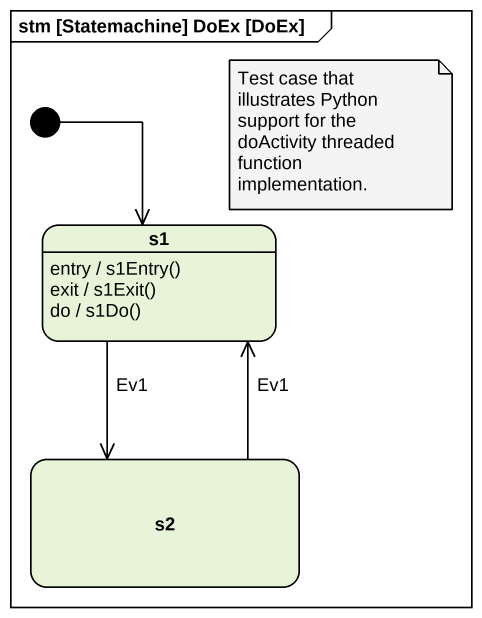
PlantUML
@startuml
mainframe stm [Statemachine] DoEx [DoEx]
hide empty description
state s1
s1 : entry / s1Entry()
s1 : exit / s1Exit()
s1 : do / s1Do()
state s2
[*] --> s1
s1 --> s2 : Ev1
s2 -up-> s1 : Ev1
note as N1
  Test case that illustrates Python support for the doActivity threaded function implementation.
end note
@enduml
